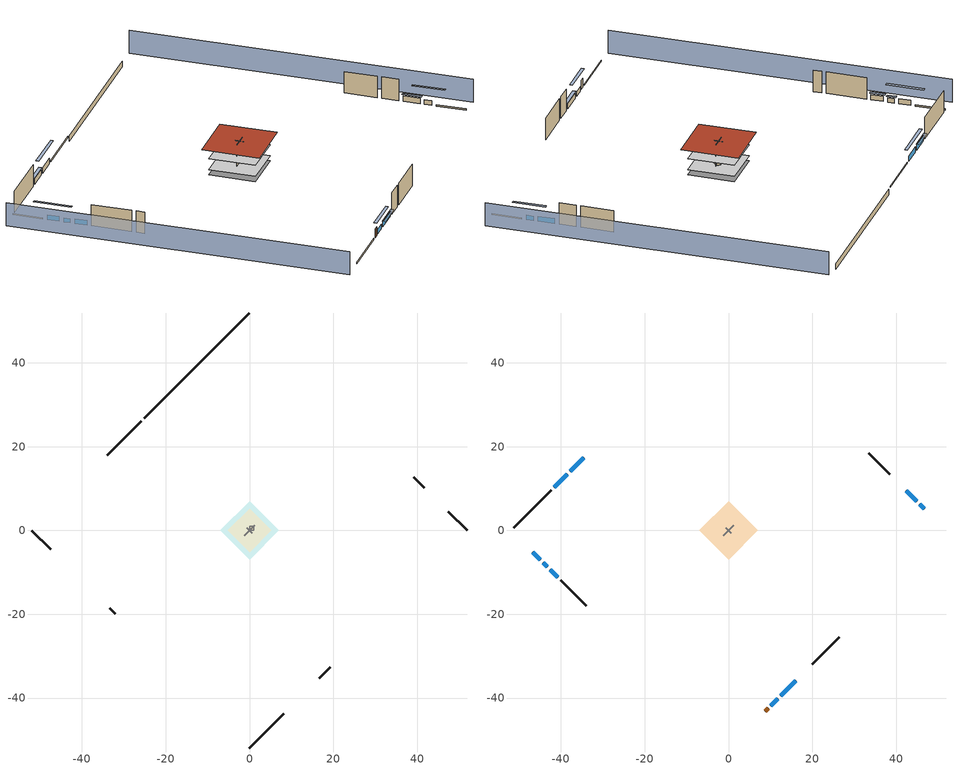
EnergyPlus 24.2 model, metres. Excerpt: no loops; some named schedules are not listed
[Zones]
central ac airloop ret air zone
 floor adiabatic (AdiabaticConst): 0,0 0,1 1,1 1,0 z0
 wall adiabatic (AdiabaticConst): 0,1 0,0 1,0 1,1 0,1 z0:1
 ceiling adiabatic (AdiabaticConst): 1,0 1,1 0,1 0,0 z1
crawlspace - vented
 floor foundation (Slab2 construction): -6.99,0 0,6.99 6.99,0 0,-6.99 z-0.91
 wall outside (RimJoist1 construction): -25.81,26.12 -33.96,17.97 z0.3:0.61
 wall outside (RimJoist2 construction): 51.92,0 47.4,4.53 z0.3:0.61
 wall outside (RimJoist3 construction): 0,-51.92 8.15,-43.78 z0.3:0.61
 wall outside (RimJoist4 construction): -51.92,0 -47.4,-4.53 z0.3:0.61
 wall foundation (FoundationWall1 construction): 0,51.92 -25.15,26.77 z-0.91:0.3
garage
 floor foundation (Slab1 construction): -5.17,0 0,5.17 5.17,0 0,-5.17 z0
 wall outside (Wall1 construction): 41.76,10.16 39.18,12.75 z0.3:5.18
 wall outside (Wall2 construction): 16.7,-35.23 19.28,-32.64 z0.3:5.18
 wall outside (Wall9 construction): -33.31,-18.62 -32.01,-19.91 z0.3:5.18
 wall to conditioned space (Wall5 construction Reversed): 1.29,1.29 -1.29,-1.29 z0.3:5.18
 wall to conditioned space (Wall6 construction Reversed): -0.65,0.65 0.65,-0.65 z0.3:5.18
conditioned space
 floor to crawlspace - vented (Floor1 construction): -6.99,0 0,6.99 6.99,0 0,-6.99 z0.3
 floor to garage (Floor2 construction): -5.17,0 0,5.17 5.17,0 0,-5.17 z0.3
 floor adiabatic (AdiabaticFloorConstruction): -6.99,0 0,6.99 6.99,0 0,-6.99 z2.74
 wall outside (AdiabaticWallConstruction 1): 8.8,-43.12 9.45,-42.47 z0.3:2.34
 wall outside (AdiabaticWallConstruction): -34.61,17.31 -37.79,14.14 / -38.44,13.48 -41.62,10.31 / 44.96,6.97 42.42,9.5 z0.3:1.52; 46.74,5.18 45.61,6.31 / 10.11,-41.82 11.78,-40.14 z0.3:1.37; 12.44,-39.49 16.04,-35.89 z0.3:1.43; -46.74,-5.18 -44.89,-7.04 / -42.57,-9.35 -40.72,-11.21 z0.3:1.46; -44.23,-7.69 -43.23,-8.7 z0.3:1.25
 wall outside (Wall3 construction): -42.27,9.65 -51.27,0.66 z0.3:5.18
 wall outside (Wall4 construction): 38.52,13.4 33.52,18.4 z0.3:5.18
 wall outside (Wall7 construction): 19.94,-31.99 26.47,-25.46 z0.3:5.18
 wall outside (Wall8 construction): -40.06,-11.86 -33.96,-17.96 z0.3:5.18
 window (WindowConstruction): -34.61,17.31 -37.79,14.14 z0.3:1.52
 window (WindowConstruction 1): -38.44,13.48 -41.62,10.31 z0.3:1.52
 window (WindowConstruction 2): 46.74,5.18 45.61,6.31 z0.3:1.37
 window (WindowConstruction 3): 44.96,6.97 42.42,9.5 z0.3:1.52
 window (WindowConstruction 4): 10.11,-41.82 11.78,-40.14 z0.3:1.37
 window (WindowConstruction 5): 12.44,-39.49 16.04,-35.89 z0.3:1.43
 window (WindowConstruction 6): -46.74,-5.18 -44.89,-7.04 z0.3:1.46
 window (WindowConstruction 7): -44.23,-7.69 -43.23,-8.7 z0.3:1.25
 window (WindowConstruction 8): -42.57,-9.35 -40.72,-11.21 z0.3:1.46
 door (Door): 8.8,-43.12 9.45,-42.47 z0.3:2.34
 ceiling adiabatic (AdiabaticFloorConstruction): 0,-6.99 6.99,0 0,6.99 -6.99,0 z2.74
 roof outside (Roof1 construction): 0,8.69 -8.69,0 0,-8.69 8.69,0 z5.18
shading: -55.16,-3.23 -3.23,-55.16 / 55.16,3.23 3.23,55.16 z0:5.18; -39.73,12.2 -32.67,19.25 -33.1,19.68 -40.16,12.63 z4.27; -41.83,10.09 -38.23,13.7 -38.66,14.13 -42.26,10.52 z1.83; 43.68,8.25 48.68,3.24 49.11,3.67 44.11,8.68 z4.11; 42.2,9.72 45.17,6.75 45.6,7.18 42.64,10.15 z1.83; 13.72,-38.2 8.17,-43.76 8.6,-44.19 14.15,-38.63 z4.11; 16.25,-35.67 12.22,-39.7 12.65,-40.13 16.69,-36.1 z1.74; -42.95,-8.98 -48.68,-3.24 -49.11,-3.67 -43.38,-9.41 z4.21; -43.01,-8.91 -44.45,-7.48 -44.88,-7.91 -43.44,-9.34 z1.55; -40.5,-11.42 -42.79,-9.14 -43.22,-9.57 -40.93,-11.85 z1.77
[Building]
Building 1: Terrain=Suburbs
[Site:Location]
Portland Intl Arpt_OR: Latitude {deg}=45.59; Longitude {deg}=-122.6; Time Zone {hr}=-8; Elevation {m}=33; Keep Site Location Information=Yes
[Site:GroundTemperature:Shallow]
10.2558, 8.96328, 8.85977, 9.47314, 11.9355, 14.3863, 16.5111, 17.8571, 17.9714, 16.8767, 14.8061, 12.4304
[Site:WaterMainsTemperature]
Calculation Method=Schedule; Temperature Schedule=mains temperature schedule
[Material] Roughness=Rough; Thermal Absorptance=0.9
Name | Thickness {m} | Conductivity {W/m-K} | Density {kg/m3} | Specific Heat {J/kg-K} | Solar Absorptance | Visible Absorptance
asphalt or fiberglass shingles | 0.00635 | 0.162714 | 1121.4 | 1465.45 | 0.85 | 0.85
concrete 4.0 in. | 0.1016 | 1.803125 | 2242.8 | 837.4 | 0.7 | 0.7
concrete 8.0 in. | 0.2032 | 1.803125 | 2242.8 | 837.4 | 0.7 | 0.7
door material | 0.04445 | 0.0612267 | 512.64 | 1214.23 | 0.7 | 0.7
floor covering | 0.0127 | 0.0433444 | 54.468 | 1339.84 | 0.6 | 0.6
floor rigid ins; wall rigid ins; wall rigid ins 1 | 0.051816 | 0.029427 | 32.04 | 1214.23 | 0.7 | 0.7
floor rigid ins 1; wall rigid ins 2 | 0.512978 | 0.029427 | 32.04 | 1214.23 | 0.7 | 0.7
floor stud and cavity | 0.1397 | 0.0972396 | 92.3553 | 1139.71 | 0.7 | 0.7
floor stud and cavity 1 | 0.1397 | 1.75129 | 37.0049 | 1207.88 | 0.7 | 0.7
furniture material conditioned space 1; furniture material garage 1 | 0.1524 | 0.115458 | 640.8 | 1214.23 | 0.6 | 0.6
gypsum board | 0.0127 | 0.160291 | 801 | 837.4 | 0.6 | 0.6
osb sheathing 0.5 in. | 0.0127 | 0.115458 | 512.64 | 1214.23 | 0.7 | 0.7
osb sheathing 0.75 in. | 0.01905 | 0.115458 | 512.64 | 1214.23 | 0.7 | 0.7
rim joist stud and cavity | 0.0508 | 0.178688 | 50.32683 | 1063.81 | 0.6 | 0.6
roof rigid ins | 0.103632 | 0.029427 | 32.04 | 1214.23 | 0.7 | 0.7
roof stud and cavity | 0.2032 | 0.161866 | 78.34581 | 1123.46 | 0.7 | 0.7
soil 0.5 in. | 0.0127 | 1.9041 | 1842.3 | 418.7 | 0.7 | 0.7
wall stud and cavity | 0.1397 | 0.727959 | 139.0536 | 1170.24 | 0.6 | 0.6
wall stud and cavity 1 | 0.1397 | 0.0782429 | 139.0536 | 1170.24 | 0.7 | 0.7
wall stud and cavity 2 | 0.1397 | 0.744709 | 139.0536 | 1170.24 | 0.7 | 0.7
wall stud and cavity 3 | 0.0889 | 0.380278 | 52.3479 | 1209.89 | 0.7 | 0.7
wall stud and cavity 4 | 0.0889 | 0.391764 | 83.0341 | 1211.67 | 0.7 | 0.7
wood siding | 0.0254 | 0.102417 | 544.68 | 1172.36 | 0.85 | 0.85
wood siding 1; wood siding 2 | 0.0254 | 0.102417 | 544.68 | 1172.36 | 0.7 | 0.7
[Material:NoMass]
Adiabatic: Roughness=Rough; Thermal Resistance {m2-K/W}=176.1; Thermal Absorptance=0.9; Solar Absorptance=0.7; Visible Absorptance=0.7
[WindowMaterial:SimpleGlazingSystem]
WindowMaterial: U-Factor {W/m2-K}=4.31528; Solar Heat Gain Coefficient=0.67
[Construction]
AdiabaticConst: Adiabatic
AdiabaticFloorConstruction: floor stud and cavity 1, floor rigid ins 1, osb sheathing 0.75 in., floor covering
AdiabaticWallConstruction: wood siding 1, wall rigid ins 2, wall stud and cavity 3, gypsum board
AdiabaticWallConstruction 1: wood siding 2, wall rigid ins 2, wall stud and cavity 3, gypsum board
Door: door material
Floor1 construction; Floor2 construction: floor stud and cavity, floor rigid ins, osb sheathing 0.75 in., floor covering
FoundationWall1 construction: concrete 8.0 in.
furniture construction conditioned space 1: furniture material conditioned space 1
furniture construction garage 1: furniture material garage 1
PartitionWallConstruction: gypsum board, wall stud and cavity 4, gypsum board
RimJoist1 construction; RimJoist2 construction; RimJoist3 construction; RimJoist4 construction: wood siding, rim joist stud and cavity
Roof1 construction: asphalt or fiberglass shingles, roof rigid ins, osb sheathing 0.75 in., roof stud and cavity, gypsum board
Slab1 construction: concrete 4.0 in.
Slab2 construction: soil 0.5 in.
Wall1 construction; Wall2 construction; Wall9 construction: wood siding, osb sheathing 0.5 in., wall stud and cavity
Wall3 construction; Wall4 construction; Wall7 construction; Wall8 construction: wood siding, osb sheathing 0.5 in., wall stud and cavity 1, gypsum board
Wall5 construction Reversed: gypsum board, wall stud and cavity 2, osb sheathing 0.5 in., wall rigid ins
Wall6 construction Reversed: gypsum board, wall stud and cavity 2, osb sheathing 0.5 in., wall rigid ins 1
WindowConstruction; WindowConstruction 1; WindowConstruction 2; WindowConstruction 3; WindowConstruction 4; WindowConstruction 5; WindowConstruction 6; WindowConstruction 7; WindowConstruction 8: WindowMaterial
[Zone] Multiplier=1
Name | Volume {m3} | Part of Total Floor Area
central ac airloop ret air zone | 1 | No
conditioned space | 606.66 | Yes
crawlspace - vented | 119.044 | Yes
garage | 130.484 | Yes
[Space]
Name | Zone | Space Type | Volume {m3}
central ac airloop ret air space | central ac airloop ret air zone | Plenum Space Type
conditioned space 1 | conditioned space |  | 606.66
crawlspace - vented 1 | crawlspace - vented |  | 119.044
garage 1 | garage |  | 130.484
[SpaceList]
Plenum Space Type: central ac airloop ret air space
[OtherEquipment] Design Level Calculation Method=EquipmentLevel
Name | Fuel Type | Zone or ZoneList or Space or SpaceList | Schedule | Design Level {W} | Fraction Latent | Fraction Radiant | Fraction Lost
central ac airloop_0 RetCondToRP; central ac airloop_0 RetSensLkToRP | None | central ac airloop ret air space | Always On Discrete | 0 | 0 | 0 | 0
central ac airloop_0 RetLatLkToRP | None | central ac airloop ret air space | Always On Discrete | 0 | 1 | 0 | 0
central ac airloop_0 SupCondToLv; central ac airloop_0 SupSensLkToCond; mech vent house fan sensible load | None | conditioned space 1 | Always On Discrete | 0 | 0 | 0 | 0
central ac airloop_0 SupLatLkToCond; mech vent house fan latent load | None | conditioned space 1 | Always On Discrete | 0 | 1 | 0 | 0
clothes dryer 1 | Electricity | conditioned space 1 | clothes_dryer | 0 | 0.015 | 0.081 | 0.85
cooking range 1 | Electricity | conditioned space 1 | cooking_range | 0 | 0.08 | 0.432 | 0.2
general water use latent | None | conditioned space 1 | general water use schedule | 117.996 | 1 | 0 | 0
general water use sensible | None | conditioned space 1 | general water use schedule | -116.29 | 0 | 0.6 | 0
central ac airloop_0 RetCondToDZ; central ac airloop_0 SupCondToDZ; central ac airloop_0 SupSensLkToDZ | None | crawlspace - vented 1 | Always On Discrete | 0 | 0 | 0 | 0
central ac airloop_0 SupLatLkToDZ | None | crawlspace - vented 1 | Always On Discrete | 0 | 1 | 0 | 0
water heater energy adjustment1 | Electricity | garage 1 | Always On Discrete | 0.01 | 0 | 0 | 1
water heater lat | None | garage 1 | Always On Discrete | 0 | 1 | 0 | 0
water heater sens | None | garage 1 | Always On Discrete | 0 | 0 | 0 | 0
[SurfaceProperty:IncidentSolarMultiplier] Incident Solar Multiplier=1; Incident Solar Multiplier Schedule=trans schedule winter=0.85 summer=0.7
Window1; Window2; Window3; Window4; Window5; Window6; Window7; Window8; Window9
[InternalMass]
Name | Construction | Zone or ZoneList | Space or SpaceList | Surface Area {m2}
furniture mass conditioned space 1 | furniture construction conditioned space 1 | conditioned space | conditioned space 1 | 99.51774
partition wall mass | PartitionWallConstruction | conditioned space | conditioned space 1 | 248.794
furniture mass garage 1 | furniture construction garage 1 | garage | garage 1 | 5.35122
[Lights] Design Level Calculation Method=LightingLevel; Return Air Fraction=0; Fraction Radiant=0.6; Fraction Visible=0.2; Fraction Replaceable=1
Name | Zone or ZoneList or Space or SpaceList | Schedule | Lighting Level {W}
interior lighting | conditioned space 1 | lighting_interior | 456.2
garage lighting | garage 1 | lighting_garage | 12.7925
[People]
occupants: Zone or ZoneList or Space or SpaceList=conditioned space 1; Number of People Schedule=occupants; Number of People Calculation Method=People; Number of People=6; Fraction Radiant=0.314171; Sensible Heat Fraction=0.56303; Activity Level Schedule=occupants activity schedule; Carbon Dioxide Generation Rate {m3/s-W}=0; Enable ASHRAE 55 Comfort Warnings=No; Mean Radiant Temperature Calculation Type=EnclosureAveraged
[ElectricEquipment] Design Level Calculation Method=EquipmentLevel
Name | Zone or ZoneList or Space or SpaceList | Schedule | Design Level {W} | Fraction Latent | Fraction Radiant | Fraction Lost
clothes dryer | conditioned space 1 | clothes_dryer | 6369.75 | 0.015 | 0.081 | 0.85
clothes washer | conditioned space 1 | clothes_washer | 263.873 | 0.03 | 0.162 | 0.7
cooking range | conditioned space 1 | cooking_range | 1802.51 | 0.08 | 0.432 | 0.2
dishwasher | conditioned space 1 | dishwasher | 551.761 | 0.3 | 0.18 | 0.4
fridge | conditioned space 1 | fridge schedule | 57.5342 | 0 | 0.6 | 0
mech vent bath fan 0 | conditioned space 1 | mech vent bath fan 0 schedule | 30 | 0 | 0 | 1
mech vent house fan | conditioned space 1 | mech vent house fan schedule | 0 | 0 | 0 | 1
mech vent house fan cfis | conditioned space 1 | mech vent house fan cfis schedule | 0 | 0 | 0 | 0
mech vent range fan 0 | conditioned space 1 | mech vent range fan 0 schedule | 30 | 0 | 0 | 1
misc plug loads | conditioned space 1 | plug_loads_other | 1094.44 | 0.021 | 0.558 | 0.049
misc tv | conditioned space 1 | plug_loads_tv | 1336.65 | 0 | 0.6 | 0
whole house fan | conditioned space 1 | Always On Discrete | 0 | 0 | 0 | 1
freezer | garage 1 | freezer schedule | 194.914 | 0 | 0.6 | 0
[ZoneInfiltration:DesignFlowRate] Schedule=Always On Discrete
Name | Zone or ZoneList or Space or SpaceList | Design Flow Rate Calculation Method | Design Flow Rate {m3/s} | Air Changes per Hour {1/hr} | Constant Term Coefficient | Temperature Term Coefficient | Velocity Term Coefficient | Velocity Squared Term Coefficient
infil flow; natural vent flow; whole house fan flow | conditioned space 1 | Flow/Zone | 0
crawlspace_vented 1 duct leakage imbalance infil flow | crawlspace - vented 1 | Flow/Zone | 0
infil crawlspace - vented 1 | crawlspace - vented 1 | AirChanges/Hour |  | 2.6013 | 1 | 0 | 0 | 0
[ZoneMixing] Schedule=Always On Continuous; Design Flow Rate Calculation Method=Flow/Zone; Design Flow Rate {m3/s}=0
Name | Zone or Space | Source Zone or Space
central ac airloop_0 ZoneMixDZToCond mix | conditioned space | crawlspace - vented
central ac airloop_0 ZoneMixCondToDZ mix | crawlspace - vented | conditioned space
[SurfaceProperty:ExposedFoundationPerimeter] Exposed Perimeter Calculation Method=TotalExposedPerimeter
Name | Total Exposed Perimeter {m}
Slab2 | 35.57016
Slab1 | 18.288
[ZoneInfiltration:EffectiveLeakageArea]
infil garage 1: Zone or Space=garage 1; Schedule=Always On Discrete; Effective Air Leakage Area {cm2}=407.755; Stack Coefficient=0.000129147; Wind Coefficient=4.64657e-05
[AvailabilityManager:Scheduled]
central ac airloop Availability Manager: Schedule=Always On Discrete
[AirLoopHVAC:ReturnPlenum]
Air Loop HVAC Return Plenum 1: Zone=central ac airloop ret air zone
[WaterUse:Equipment]
dishwasher: Peak Flow Rate {m3/s}=5.85587e-06; Flow Rate Fraction Schedule=hot_water_dishwasher
[Foundation:Kiva] Wall Depth Below Slab {m}=0.2032
Name | Initial Indoor Air Temperature {C} | Wall Height Above Grade {m}
Foundation Kiva 1 | 13.4258 | 0.1016
Foundation Kiva 2 | 8.24991 | 0.3048
[Foundation:Kiva:Settings]
Soil Conductivity {W/m-K}=1.9041; Soil Density {kg/m3}=1842.3; Soil Specific Heat {J/kg-K}=418.7; Ground Solar Absorptivity=0.9; Ground Thermal Absorptivity=0.9; Ground Surface Roughness {m}=0.03; Far-Field Width {m}=40; Deep-Ground Boundary Condition=ZeroFlux; Deep-Ground Depth {m}=40; Minimum Cell Dimension {m}=0.2; Maximum Cell Growth Coefficient=3; Simulation Timestep=Timestep
[Exterior:Lights]
exterior lighting: Schedule=exterior lighting schedule; Design Level {W}=13.4573
[EnergyManagementSystem:GlobalVariable]
central_ac_airloop_0_DuctImbalLkExhFanEquivCond
central_ac_airloop_0_DuctImbalLkExhFanEquivDZ
central_ac_airloop_0_DuctImbalLkSupFanEquivCond
central_ac_airloop_0_DuctImbalLkSupFanEquivDZ
central_ac_airloop_0_DZ_T
central_ac_airloop_0_DZ_W
central_ac_airloop_0_RetCondToDZ
central_ac_airloop_0_RetCondToRP
central_ac_airloop_0_RetLatLkToRP
central_ac_airloop_0_RetSensLkToRP
central_ac_airloop_0_SupCondToDZ
central_ac_airloop_0_SupCondToLv
central_ac_airloop_0_SupLatLkToCond
central_ac_airloop_0_SupLatLkToDZ
central_ac_airloop_0_SupSensLkToCond
central_ac_airloop_0_SupSensLkToDZ
central_ac_airloop_0_ZoneMixCondToDZ
central_ac_airloop_0_ZoneMixDZToCond
central_ac_airloop_AH_MFR
central_ac_airloop_AH_Tout
central_ac_airloop_AH_VFR
central_ac_airloop_AH_Wout
central_ac_airloop_Fan_RTF
central_ac_airloop_RA_T
central_ac_airloop_Ra_W
infil_program_Qfan
infil_program_Qinf
natural_vent_program_Qnv
natural_vent_program_Qwhf
[EnergyManagementSystem:Sensor]
Name | Output:Variable or Output:Meter Index Key | Output:Variable or Output:Meter
airflow_gain | infil flow | Infiltration Sensible Heat Gain Energy
airflow_gain_1 | natural vent flow | Infiltration Sensible Heat Gain Energy
airflow_gain_2 | whole house fan flow | Infiltration Sensible Heat Gain Energy
airflow_loss | infil flow | Infiltration Sensible Heat Loss Energy
airflow_loss_1 | natural vent flow | Infiltration Sensible Heat Loss Energy
airflow_loss_2 | whole house fan flow | Infiltration Sensible Heat Loss Energy
central_ac_airloop_0_DZ_T_s | crawlspace - vented | Zone Air Temperature
central_ac_airloop_0_DZ_W_s | crawlspace - vented | Zone Mean Air Humidity Ratio
central_ac_airloop_AH_MFR_s | Node 8 | System Node Mass Flow Rate
central_ac_airloop_AH_Tout_s | Node 8 | System Node Temperature
central_ac_airloop_AH_VFR_s | Node 8 | System Node Current Density Volume Flow Rate
central_ac_airloop_AH_Wout_s | Node 8 | System Node Humidity Ratio
central_ac_airloop_RA_T_s | Node 11 | System Node Temperature
central_ac_airloop_Ra_W_s | Node 11 | System Node Humidity Ratio
clg_load_cond |  | Cooling:EnergyTransfer:Zone:CONDITIONED SPACE
clg_load_duct |  | Cooling:EnergyTransfer:Zone:CENTRAL AC AIRLOOP RET AIR ZONE
clg_sp_s; clg_sp_s_1 | cooling setpoint | Schedule Value
clothes_dryer_exhaust_0_sch_s | clothes_dryer | Schedule Value
cool_season | cooling season schedule | Schedule Value
ducts_conv | central ac airloop_0 RetCondToRP | Other Equipment Convective Heating Energy
ducts_conv_1 | central ac airloop_0 RetLatLkToRP | Other Equipment Convective Heating Energy
ducts_conv_2 | central ac airloop_0 RetSensLkToRP | Other Equipment Convective Heating Energy
ducts_conv_3 | central ac airloop_0 SupCondToLv | Other Equipment Convective Heating Energy
ducts_conv_4 | central ac airloop_0 SupLatLkToCond | Other Equipment Convective Heating Energy
ducts_conv_5 | central ac airloop_0 SupSensLkToCond | Other Equipment Convective Heating Energy
ducts_rad | central ac airloop_0 RetCondToRP | Other Equipment Radiant Heating Energy
ducts_rad_1 | central ac airloop_0 RetLatLkToRP | Other Equipment Radiant Heating Energy
ducts_rad_2 | central ac airloop_0 RetSensLkToRP | Other Equipment Radiant Heating Energy
ducts_rad_3 | central ac airloop_0 SupCondToLv | Other Equipment Radiant Heating Energy
ducts_rad_4 | central ac airloop_0 SupLatLkToCond | Other Equipment Radiant Heating Energy
ducts_rad_5 | central ac airloop_0 SupSensLkToCond | Other Equipment Radiant Heating Energy
htg_load_cond |  | Heating:EnergyTransfer:Zone:CONDITIONED SPACE
htg_load_duct |  | Heating:EnergyTransfer:Zone:CENTRAL AC AIRLOOP RET AIR ZONE
htg_sp_s; htg_sp_s_1 | heating setpoint | Schedule Value
ig_ee_conv | clothes dryer | Electric Equipment Convective Heating Energy
ig_ee_conv_2 | cooking range | Electric Equipment Convective Heating Energy
ig_ee_conv_3 | dishwasher | Electric Equipment Convective Heating Energy
ig_ee_conv_4 | fridge | Electric Equipment Convective Heating Energy
ig_ee_conv_5 | misc plug loads | Electric Equipment Convective Heating Energy
ig_ee_conv_6 | misc tv | Electric Equipment Convective Heating Energy
ig_ee_conv_7 | whole house fan | Electric Equipment Convective Heating Energy
ig_ee_rad | clothes dryer | Electric Equipment Radiant Heating Energy
ig_ee_rad_2 | cooking range | Electric Equipment Radiant Heating Energy
ig_ee_rad_3 | dishwasher | Electric Equipment Radiant Heating Energy
ig_ee_rad_4 | fridge | Electric Equipment Radiant Heating Energy
ig_ee_rad_5 | misc plug loads | Electric Equipment Radiant Heating Energy
ig_ee_rad_6 | misc tv | Electric Equipment Radiant Heating Energy
ig_ee_rad_7 | whole house fan | Electric Equipment Radiant Heating Energy
ig_lgt_conv | interior lighting | Lights Convective Heating Energy
ig_lgt_rad | interior lighting | Lights Radiant Heating Energy
ig_lgt_vis | interior lighting | Lights Visible Radiation Heating Energy
ig_oe_conv | clothes dryer 1 | Other Equipment Convective Heating Energy
ig_oe_conv_1 | cooking range 1 | Other Equipment Convective Heating Energy
ig_oe_conv_2 | general water use latent | Other Equipment Convective Heating Energy
ig_oe_conv_3 | general water use sensible | Other Equipment Convective Heating Energy
ig_oe_rad | clothes dryer 1 | Other Equipment Radiant Heating Energy
ig_oe_rad_1 | cooking range 1 | Other Equipment Radiant Heating Energy
ig_oe_rad_2 | general water use latent | Other Equipment Radiant Heating Energy
ig_oe_rad_3 | general water use sensible | Other Equipment Radiant Heating Energy
ig_ppl_conv | occupants | People Convective Heating Energy
ig_ppl_rad | occupants | People Radiant Heating Energy
im_conv | furniture mass conditioned space 1 | Surface Inside Face Convection Heat Gain Energy
im_conv_1 | partition wall mass | Surface Inside Face Convection Heat Gain Energy
im_ig | furniture mass conditioned space 1 | Surface Inside Face Internal Gains Radiation Heat Gain Energy
im_ig_1 | partition wall mass | Surface Inside Face Internal Gains Radiation Heat Gain Energy
im_lgt | furniture mass conditioned space 1 | Surface Inside Face Lights Radiation Heat Gain Energy
im_lgt_1 | partition wall mass | Surface Inside Face Lights Radiation Heat Gain Energy
im_sol | furniture mass conditioned space 1 | Surface Inside Face Solar Radiation Heat Gain Energy
im_sol_1 | partition wall mass | Surface Inside Face Solar Radiation Heat Gain Energy
im_surf | furniture mass conditioned space 1 | Surface Inside Face Net Surface Thermal Radiation Heat Gain Energy
im_surf_1 | partition wall mass | Surface Inside Face Net Surface Thermal Radiation Heat Gain Energy
mech_vent_bath_fan_0_sch_s | mech vent bath fan 0 schedule | Schedule Value
mech_vent_range_fan_0_sch_s | mech vent range fan 0 schedule | Schedule Value
mv_conv | mech vent bath fan 0 | Electric Equipment Convective Heating Energy
mv_conv_1 | mech vent house fan | Electric Equipment Convective Heating Energy
mv_conv_2 | mech vent house fan cfis | Electric Equipment Convective Heating Energy
mv_conv_3 | mech vent range fan 0 | Electric Equipment Convective Heating Energy
mv_conv_4 | mech vent house fan latent load | Other Equipment Convective Heating Energy
mv_conv_5 | mech vent house fan sensible load | Other Equipment Convective Heating Energy
mv_rad | mech vent bath fan 0 | Electric Equipment Radiant Heating Energy
mv_rad_1 | mech vent house fan | Electric Equipment Radiant Heating Energy
mv_rad_2 | mech vent house fan cfis | Electric Equipment Radiant Heating Energy
mv_rad_3 | mech vent range fan 0 | Electric Equipment Radiant Heating Energy
mv_rad_4 | mech vent house fan latent load | Other Equipment Radiant Heating Energy
mv_rad_5 | mech vent house fan sensible load | Other Equipment Radiant Heating Energy
natural_vent_s | natural vent schedule | Schedule Value
out_pb_s |  | Site Outdoor Air Barometric Pressure
out_wt_s |  | Site Outdoor Air Humidity Ratio
site_vw_s |  | Site Wind Speed
ss_back_out | Window1 | Surface Window Shortwave from Zone Back Out Window Heat Transfer Rate
ss_back_out_1 | Window2 | Surface Window Shortwave from Zone Back Out Window Heat Transfer Rate
ss_back_out_2 | Window3 | Surface Window Shortwave from Zone Back Out Window Heat Transfer Rate
ss_back_out_3 | Window4 | Surface Window Shortwave from Zone Back Out Window Heat Transfer Rate
ss_back_out_4 | Window5 | Surface Window Shortwave from Zone Back Out Window Heat Transfer Rate
ss_back_out_5 | Window6 | Surface Window Shortwave from Zone Back Out Window Heat Transfer Rate
ss_back_out_6 | Window7 | Surface Window Shortwave from Zone Back Out Window Heat Transfer Rate
ss_back_out_7 | Window8 | Surface Window Shortwave from Zone Back Out Window Heat Transfer Rate
ss_back_out_8 | Window9 | Surface Window Shortwave from Zone Back Out Window Heat Transfer Rate
ss_conv | Door1 | Surface Inside Face Convection Heat Gain Energy
